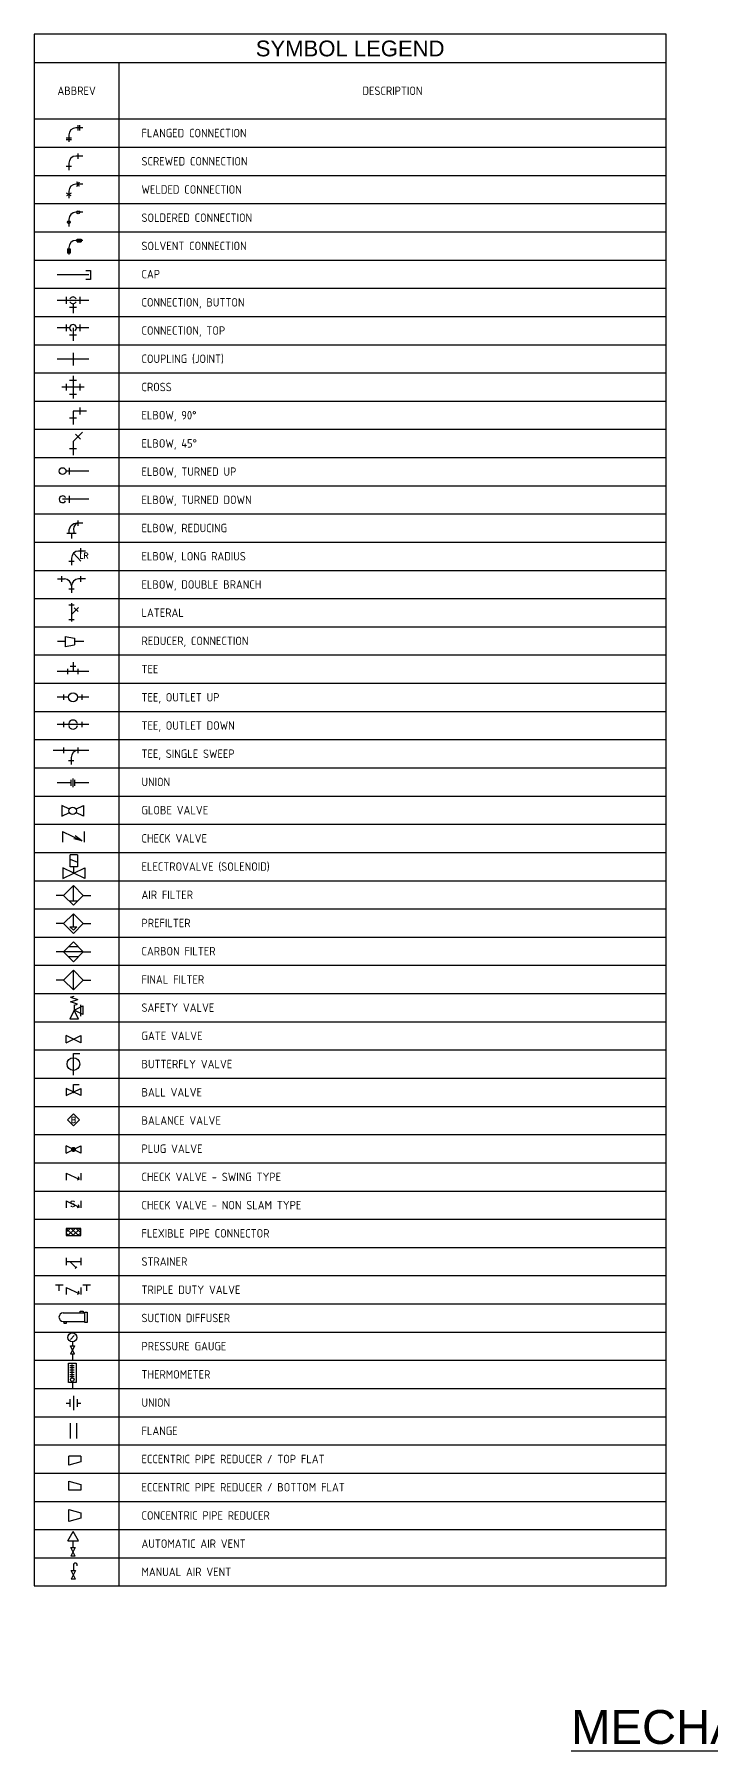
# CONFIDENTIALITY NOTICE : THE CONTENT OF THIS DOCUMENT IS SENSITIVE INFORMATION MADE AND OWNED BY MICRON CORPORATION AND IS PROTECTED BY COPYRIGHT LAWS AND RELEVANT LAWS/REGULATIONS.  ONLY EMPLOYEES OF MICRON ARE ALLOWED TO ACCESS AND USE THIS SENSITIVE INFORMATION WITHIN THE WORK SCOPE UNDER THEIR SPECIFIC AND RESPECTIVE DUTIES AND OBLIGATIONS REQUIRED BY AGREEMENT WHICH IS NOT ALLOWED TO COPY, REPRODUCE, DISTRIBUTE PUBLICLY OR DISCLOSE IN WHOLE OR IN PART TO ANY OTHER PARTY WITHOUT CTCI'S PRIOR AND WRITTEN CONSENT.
# Model space of a CAD drawing. Header units: millimetres. Extents: x 180 to 771, y 106 to 613.
# Drawn here: x 180 to 380, y 106 to 613 of the extents above; entities that cross this region are included whole.
import ezdxf
from ezdxf.enums import TextEntityAlignment as Align

# ---------------------------------------------------------------- set-up
doc = ezdxf.new("R2010")
doc.units = ezdxf.units.MM
for name, color, linetype in [('M-DETL-EQ', 6, 'Continuous'), ('M-DETL-TEXT', 3, 'Continuous'), ('M-FM-LINE2', 2, 'Continuous'), ('M-FM-LINE3', 3, 'Continuous'), ('M-FM-LINE5', 5, 'Continuous')]:
    doc.layers.add(name, color=color, linetype=linetype)
doc.styles.add('AA-TXT', font='isocp.shx', dxfattribs={"bigfont": 'chineset.shx'})
doc.styles.add('DD-TXT', font='arial.ttf')
doc.styles.add('STDTEXT', font='simplex.shx', dxfattribs={"width": 0.8, "bigfont": 'chineset.shx'})

# ---------------------------------------------------------------- blocks, each defined once
blk = doc.blocks.new('*X14')
at = {"color": 0}
for p, q in [((699.11, 213.33), (699.84, 214.06)), ((699.11, 213.86), (699.31, 214.06)), ((699.43, 213.12), (700.37, 214.06)), ((699.96, 213.12), (700.58, 213.74)), ((700.49, 213.12), (700.58, 213.21))]:
    blk.add_line(p, q, dxfattribs=at)
blk = doc.blocks.new('MA20D1')
at = {"linetype": 'ByBlock'}
for p, q in [((-0.5, -0.25), (-0.5, 0.25)), ((-0.5, -0.25), (0.5, 0.25)), ((0.5, -0.25), (-0.5, 0.25)), ((0.5, 0.25), (0.5, -0.25))]:
    blk.add_line(p, q, dxfattribs=at)
blk = doc.blocks.new('BASEVALV', base_point=(23.75, 10.688))
for p, q in [((24, 10.625), (23.75, 10.75)), ((23.75, 10.625), (24, 10.75)), ((23.75, 10.75), (23.75, 10.625)), ((24, 10.75), (24, 10.625))]:
    blk.add_line(p, q)
blk = doc.blocks.new('MA21D1')
at = {"linetype": 'ByBlock'}
for points, const_width in [([(0, 0, 1), (0, 0, 1)], 0.25), ([(-0.05, -0.03, -1.665896), (0.04, -0.03, -1.665896)], 0.072), ([(-0.05, 0.02, 1.665896), (0.04, 0.02, 1.665896)], 0.072)]:
    blk.add_lwpolyline(points, format="xyb", dxfattribs=dict(at, const_width=const_width))
at = {"linetype": 'ByBlock', "xscale": 4, "yscale": 4, "zscale": 4}
blk.add_blockref('BASEVALV', (-0.5, 0), dxfattribs=at)
blk = doc.blocks.new('MB23DA')
at = {"linetype": 'ByBlock'}
for p, q in [((-0.5, 0.25), (0.39, -0.18)), ((-0.5, 0.25), (-0.5, -0.25)), ((0.5, 0.25), (0.5, -0.25)), ((0.39, -0.18), (0.26, -0.24)), ((0.39, -0.18), (0.35, -0.02))]:
    blk.add_line(p, q, dxfattribs=at)
blk = doc.blocks.new('MC23DA')
at = {"linetype": 'ByBlock'}
for p, q in [((-0.5, 0.25), (-0.5, -0.25)), ((-0.5, 0.25), (-0.5, 0)), ((-0.5, 0), (-0.5, -0.25)), ((-0.5, 0), (0.5, 0)), ((-0.25, 0), (0.17, -0.42)), ((0.5, 0.25), (0.5, -0.25)), ((0.5, 0.25), (0.5, -0.25)), ((0.11, -0.48), (0.23, -0.36))]:
    blk.add_line(p, q, dxfattribs=at)
blk = doc.blocks.new('SQUARE', base_point=(4.37, 5.22))
for p, q in [((4.37, 4.72), (4.37, 5.72)), ((4.37, 5.72), (5.37, 5.72)), ((5.37, 5.72), (5.37, 4.72)), ((5.37, 4.72), (4.37, 4.72))]:
    blk.add_line(p, q)
blk = doc.blocks.new('ME04D1')
for p, q in [((-0.337, 0.151), (0.41, 0.151)), ((0.248, 0.154), (0.248, 0.207)), ((0.248, 0.207), (0.343, 0.207)), ((0.343, 0.207), (0.343, 0.154)), ((-0.337, -0.148), (0.41, -0.148)), ((-0.321, -0.149), (-0.321, -0.202)), ((-0.321, -0.202), (-0.226, -0.202)), ((-0.226, -0.202), (-0.226, -0.149))]:
    blk.add_line(p, q)
blk.add_arc((-0.337, 0.002), 0.149, 90, 270)
at = {"xscale": 0.07469571468716346, "yscale": 0.3585394304983846, "zscale": 0.07469571468716346}
blk.add_blockref('SQUARE', (0.41, 0.002), dxfattribs=at)
blk = doc.blocks.new('MF22DA')
at = {"linetype": 'ByBlock'}
for p, q in [((-0.5, 0), (-0.25, 0)), ((-0.25, 0.27), (-0.25, -0.27)), ((0, 0.5), (0, -0.5)), ((0.25, 0.27), (0.25, -0.27)), ((0.25, 0), (0.5, 0))]:
    blk.add_line(p, q, dxfattribs=at)

msp = doc.modelspace()

# ---------------------------------------------------------------- hatches: boundary and pattern name
at = {"layer": 'M-FM-LINE3', "linetype": 'Continuous'}
h = msp.add_hatch(dxfattribs=at)
h.set_pattern_fill('ANSI37', color=1, scale=8.333333, style=0)
h.set_pattern_definition([(45, (-241.1538, -19.0688), (-0.7365696, 0.7365696), []), (135, (-241.1538, -19.0688), (-0.7365696, -0.7365696), [])])
h.paths.add_polyline_path([(193.43, 258.51), (193.43, 260.65), (189.15, 260.65), (189.15, 258.51)])

# ---------------------------------------------------------------- linework, layer by layer
at = {"layer": 'M-FM-LINE2'}
for p, q in [((179.73, 580.03), (366.4, 580.03)), ((179.73, 571.69), (366.4, 571.69)), ((179.73, 563.36), (366.4, 563.36)), ((179.73, 555.03), (366.4, 555.03)), ((179.73, 546.69), (366.4, 546.69)), ((179.73, 538.36), (366.4, 538.36)), ((179.73, 530.03), (366.4, 530.03)), ((179.73, 521.69), (366.4, 521.69)), ((179.73, 513.36), (366.4, 513.36)), ((179.73, 505.03), (366.4, 505.03)), ((179.73, 496.69), (366.4, 496.69)), ((179.73, 488.36), (366.4, 488.36)), ((179.73, 480.03), (366.4, 480.03)), ((179.73, 471.69), (366.4, 471.69)), ((179.73, 463.36), (366.4, 463.36)), ((179.73, 455.03), (366.4, 455.03)), ((179.73, 446.69), (366.4, 446.69)), ((179.73, 438.36), (366.4, 438.36)), ((179.73, 430.03), (366.4, 430.03)), ((179.73, 421.69), (366.4, 421.69)), ((179.73, 413.36), (366.4, 413.36)), ((179.73, 405.03), (366.4, 405.03)), ((179.73, 396.69), (366.4, 396.69)), ((179.73, 388.36), (366.4, 388.36)), ((179.73, 380.03), (366.4, 380.03)), ((179.73, 371.69), (366.4, 371.69)), ((179.73, 363.36), (366.4, 363.36)), ((179.73, 355.03), (366.4, 355.03)), ((179.73, 346.69), (366.4, 346.69)), ((179.73, 338.36), (366.4, 338.36)), ((179.73, 330.03), (366.4, 330.03)), ((179.73, 321.69), (366.4, 321.69)), ((179.73, 313.36), (366.4, 313.36)), ((179.73, 305.03), (366.4, 305.03)), ((179.73, 296.69), (366.4, 296.69)), ((179.73, 288.36), (366.4, 288.36)), ((179.73, 280.03), (366.4, 280.03)), ((179.73, 271.69), (366.4, 271.69)), ((179.73, 263.36), (366.4, 263.36)), ((179.73, 255.03), (366.4, 255.03)), ((179.73, 246.69), (366.4, 246.69)), ((179.73, 238.36), (366.4, 238.36)), ((179.73, 230.03), (366.4, 230.03)), ((179.73, 221.69), (366.4, 221.69)), ((179.73, 213.36), (366.4, 213.36)), ((179.73, 205.03), (366.4, 205.03)), ((179.73, 196.69), (366.4, 196.69)), ((179.73, 188.36), (366.4, 188.36)), ((179.73, 180.03), (366.4, 180.03)), ((179.73, 171.69), (366.4, 171.69)), ((179.73, 163.36), (366.4, 163.36))]:
    msp.add_line(p, q, dxfattribs=at)
at = {"layer": 'M-FM-LINE3'}
for p, q in [((189.92, 583.64), (189.92, 581.58)), ((194.02, 585.73), (192, 585.73)), ((192.72, 584.92), (192.72, 586.54)), ((193.22, 584.92), (193.22, 586.54)), ((189.11, 582.77), (190.73, 582.77)), ((189.11, 582.33), (190.73, 582.33)), ((192.72, 576.58), (192.72, 578.2)), ((189.11, 574.44), (190.73, 574.44)), ((189.92, 575.31), (189.92, 573.25)), ((194.02, 577.39), (192, 577.39)), ((194.02, 569.1), (192, 569.1)), ((193.12, 568.4), (192.31, 569.8)), ((192.31, 568.4), (193.12, 569.8)), ((190.62, 565.65), (189.22, 566.46)), ((190.62, 566.46), (189.22, 565.65)), ((189.92, 567.01), (189.92, 564.95)), ((189.92, 558.7), (189.92, 556.64)), ((194.02, 560.78), (192, 560.78)), ((192.38, 552.1), (192.38, 552.88)), ((192.38, 552.88), (193.6, 552.88)), ((193.6, 552.88), (193.6, 552.1)), ((189.53, 549.97), (189.53, 548.75)), ((189.53, 549.97), (190.31, 549.97)), ((190.31, 548.75), (189.53, 548.75)), ((189.92, 550.41), (189.92, 548.34)), ((190.31, 549.97), (190.31, 548.75)), ((194.02, 552.49), (192, 552.49)), ((192.38, 552.1), (193.6, 552.1)), ((194.95, 543.61), (196.3, 543.61)), ((196.3, 543.61), (196.3, 540.95)), ((195.8, 542.28), (186.45, 542.28)), ((196.3, 540.95), (194.95, 540.95)), ((195.85, 534.78), (186.5, 534.78)), ((189.12, 535.78), (189.12, 533.78)), ((190.17, 532.72), (192.17, 532.72)), ((191.17, 533.78), (191.17, 530.98)), ((193.23, 535.78), (193.23, 533.78)), ((189.12, 527.64), (189.12, 525.64)), ((193.23, 527.64), (193.23, 525.64)), ((190.17, 526.64), (186.5, 526.64)), ((190.17, 524.58), (192.17, 524.58)), ((191.17, 526.64), (191.17, 522.84)), ((195.85, 526.64), (192.17, 526.64)), ((195.85, 517.4), (186.5, 517.4)), ((191.17, 519.29), (191.17, 515.5)), ((191.17, 512.45), (191.17, 505.78)), ((194.51, 509.11), (187.84, 509.11)), ((189.12, 510.11), (189.12, 508.11)), ((190.17, 511.17), (192.17, 511.17)), ((190.17, 507.05), (192.17, 507.05)), ((193.23, 510.11), (193.23, 508.11)), ((195.17, 502.09), (191.17, 502.09)), ((191.17, 502.09), (191.17, 498.09)), ((193.23, 503.09), (193.23, 501.09)), ((190.17, 500.03), (192.17, 500.03)), ((194, 495.88), (191.17, 493.05)), ((191.17, 493.05), (191.17, 489.05)), ((191.92, 495.22), (193.34, 493.8)), ((190.17, 490.99), (192.17, 490.99)), ((195.85, 484.35), (189.09, 484.35)), ((190.15, 483.35), (190.15, 485.35)), ((190.15, 475.02), (190.15, 477.02)), ((195.85, 476.02), (188.09, 476.02)), ((189.92, 466.44), (189.92, 465.99)), ((191.45, 466.44), (191.45, 465.99)), ((194.02, 468.94), (192.42, 468.94)), ((192.72, 468.13), (192.72, 469.75)), ((189.32, 465.99), (192.1, 465.99)), ((190.71, 465.99), (190.71, 464.41)), ((193.51, 459.92), (193.51, 461.54)), ((189.9, 457.77), (191.52, 457.77)), ((190.71, 458.64), (190.71, 456.58)), ((193.51, 457.77), (191.32, 460.12)), ((194.81, 460.73), (192.79, 460.73)), ((186.61, 452.49), (188.63, 452.49)), ((187.91, 451.68), (187.91, 453.3)), ((194.81, 452.49), (192.79, 452.49)), ((193.51, 451.68), (193.51, 453.3)), ((189.9, 449.54), (191.52, 449.54)), ((190.71, 450.41), (190.71, 448.34)), ((189.9, 444.81), (191.52, 444.81)), ((190.71, 445.3), (190.71, 439.93)), ((190.71, 442.03), (192.76, 444.08)), ((192.66, 442.83), (191.51, 443.97)), ((189.9, 440.54), (191.52, 440.54)), ((188.82, 433.98), (186.63, 433.98)), ((188.82, 435.51), (188.82, 432.47)), ((188.82, 435.51), (191.58, 434.98)), ((188.82, 432.54), (191.58, 433.06)), ((191.58, 434.98), (191.58, 433.06)), ((194.39, 433.98), (191.58, 433.98)), ((189.63, 424.33), (189.63, 425.95)), ((190.36, 426.68), (191.99, 426.68)), ((191.17, 427.88), (191.17, 425.14)), ((192.72, 424.33), (192.72, 425.95)), ((195.85, 425.14), (186.5, 425.14)), ((189.85, 417.55), (186.5, 417.55)), ((188.5, 416.74), (188.5, 418.36)), ((195.85, 417.55), (192.5, 417.55)), ((193.85, 416.74), (193.85, 418.36)), ((192.5, 409.49), (186.5, 409.49)), ((188.5, 408.68), (188.5, 410.3)), ((195.85, 409.49), (192.5, 409.49)), ((193.85, 408.68), (193.85, 410.3)), ((195.85, 401.84), (185.35, 401.84)), ((188.48, 401.03), (188.48, 402.66)), ((192.72, 401.03), (192.72, 402.66)), ((189.83, 398.89), (191.45, 398.89)), ((190.64, 399.76), (190.64, 397.7)), ((190.62, 392.25), (186.5, 392.25)), ((190.62, 391.37), (190.62, 393.13)), ((191.17, 391), (191.17, 393.5)), ((191.73, 391.37), (191.73, 393.13)), ((195.85, 392.25), (191.73, 392.25)), ((187.85, 385.61), (187.85, 382.39)), ((190.08, 384.49), (187.85, 385.61)), ((192.04, 384.49), (194.27, 385.61)), ((194.27, 385.61), (194.27, 382.39)), ((187.85, 382.39), (190.08, 383.51)), ((194.27, 382.39), (192.04, 383.51)), ((188.04, 377.9), (193.79, 375.11)), ((188.04, 377.9), (188.04, 374.69)), ((193.79, 375.11), (191.4, 375.74)), ((193.79, 375.11), (191.81, 376.6)), ((194.47, 377.9), (194.47, 374.69)), ((190.34, 367.44), (190.34, 370.97)), ((192.5, 370.97), (190.34, 370.97)), ((192.5, 370.97), (192.5, 367.44)), ((191.42, 365.58), (188.2, 367.19)), ((188.2, 367.19), (188.2, 363.98)), ((188.2, 363.98), (191.42, 365.58)), ((190.34, 369.68), (192.5, 368.79)), ((192.5, 367.44), (190.34, 367.44)), ((191.42, 365.58), (191.42, 367.44)), ((191.42, 365.58), (194.63, 367.19)), ((194.63, 363.98), (191.42, 365.58)), ((194.63, 367.19), (194.63, 363.98)), ((188.37, 359.01), (191.29, 361.93)), ((191.29, 357.36), (191.29, 361.93)), ((191.29, 361.93), (194.21, 359.01)), ((188.37, 359.01), (186.18, 359.01)), ((188.37, 359.01), (191.29, 356.1)), ((190.03, 357.36), (192.55, 357.36)), ((191.29, 356.1), (194.21, 359.01)), ((194.21, 359.01), (196.4, 359.01)), ((188.37, 350.68), (186.18, 350.68)), ((188.37, 350.68), (191.29, 353.59)), ((188.37, 350.68), (191.29, 347.76)), ((191.29, 349.74), (191.29, 353.59)), ((191.29, 353.59), (194.21, 350.68)), ((191.29, 347.76), (194.21, 350.68)), ((194.21, 350.68), (196.4, 350.68)), ((188.37, 342.34), (191.29, 345.26)), ((190.26, 349.74), (191.29, 348.71)), ((190.26, 349.74), (192.32, 349.74)), ((191.29, 348.71), (192.32, 349.74)), ((191.29, 345.26), (194.21, 342.34)), ((194.21, 342.34), (186.18, 342.34)), ((188.37, 342.34), (191.29, 339.43)), ((192.75, 343.8), (189.83, 343.8)), ((192.75, 340.88), (189.83, 340.88)), ((191.29, 339.43), (194.21, 342.34)), ((194.21, 342.34), (196.4, 342.34)), ((188.37, 334.01), (191.29, 336.92)), ((191.29, 336.92), (194.21, 334.01)), ((191.29, 331.09), (191.29, 336.92)), ((188.37, 334.01), (186.18, 334.01)), ((188.37, 334.01), (191.29, 331.09)), ((191.29, 331.09), (194.21, 334.01)), ((194.21, 334.01), (196.4, 334.01)), ((191.47, 325.08), (190.19, 322.5)), ((190.46, 328.97), (191.46, 329.27)), ((190.46, 328.97), (192.62, 328.29)), ((190.46, 327.6), (192.62, 328.29)), ((192.48, 326.9), (190.46, 327.6)), ((191.47, 326.6), (192.48, 326.9)), ((191.47, 326.6), (191.47, 325.08)), ((191.47, 325.08), (194.05, 326.36)), ((192.76, 322.5), (191.47, 325.08)), ((194.05, 323.79), (191.47, 325.08)), ((193.41, 326.68), (193.41, 323.36)), ((194.05, 326.36), (194.05, 323.79)), ((192.76, 322.5), (190.19, 322.5)), ((191.29, 312.29), (193.16, 312.29)), ((191.29, 305.92), (191.29, 312.29)), ((191.29, 300.96), (191.29, 303.17)), ((191.29, 303.17), (192.95, 303.17)), ((189.54, 292.71), (191.29, 294.46)), ((191.29, 294.46), (193.04, 292.71)), ((189.54, 292.71), (191.29, 290.96)), ((193.04, 292.71), (191.29, 290.96)), ((189.15, 282.92), (193.43, 285.06)), ((193.43, 282.92), (189.15, 285.06)), ((189.15, 282.92), (189.15, 285.06)), ((193.43, 285.06), (193.43, 282.92)), ((189.15, 268.83), (189.15, 266.68)), ((189.15, 268.83), (189.15, 267.75)), ((189.15, 268.83), (192.98, 266.96)), ((193.43, 268.83), (193.43, 266.68)), ((193.43, 268.83), (193.43, 266.68)), ((189.15, 267.75), (189.15, 266.68)), ((192.98, 266.96), (192.41, 266.71)), ((192.98, 266.96), (192.8, 267.65)), ((185.99, 244), (188.24, 244)), ((187.11, 242.16), (187.11, 244)), ((194.09, 244), (196.34, 244)), ((195.22, 242.16), (195.22, 244)), ((190.42, 227.88), (191.55, 229.02)), ((190.98, 227.14), (190.98, 225.96)), ((190.98, 223.54), (190.98, 221.83)), ((189.85, 220.82), (192.11, 220.82)), ((189.85, 215.12), (189.85, 220.82)), ((192.11, 220.82), (192.11, 215.12)), ((192.11, 215.12), (189.85, 215.12)), ((190.98, 215.12), (190.98, 213.42)), ((190.35, 203.08), (190.35, 198.64)), ((192.15, 203.08), (192.15, 198.64)), ((189.95, 190.74), (189.95, 193.35)), ((193.52, 193.35), (189.95, 193.35)), ((193.52, 193.35), (193.52, 191.71)), ((193.52, 191.71), (189.95, 190.74)), ((189.95, 183.37), (189.95, 185.98)), ((189.95, 185.98), (193.52, 185.01)), ((193.52, 183.37), (189.95, 183.37)), ((193.52, 185.01), (193.52, 183.37)), ((189.61, 168.32), (191.21, 171.1)), ((189.61, 168.32), (192.82, 168.32)), ((191.17, 166.37), (191.17, 168.32)), ((192.82, 168.32), (191.21, 171.1)), ((191.29, 161.24), (191.29, 159.57))]:
    msp.add_line(p, q, dxfattribs=at)
at = {"layer": 'M-FM-LINE3', "color": 1}
for p, q in [((190.26, 220.17), (191.54, 220.17)), ((190.26, 219.54), (191.54, 219.54)), ((190.26, 218.9), (191.54, 218.9)), ((190.26, 218.22), (191.54, 218.22)), ((190.9, 216.51), (190.9, 220.48)), ((190.26, 217.54), (191.54, 217.54)), ((190.26, 216.9), (191.54, 216.9)), ((190.93, 216.51), (190.9, 216.51))]:
    msp.add_line(p, q, dxfattribs=at)
at = {"layer": 'M-FM-LINE3'}
msp.add_lwpolyline([(191.32, 460.12, 0, 0.233, 0), (191.8, 459.6, 0, 0.233, 0)], format="xyseb", dxfattribs=at)
at = {"layer": 'M-FM-LINE3', "const_width": 0.75}
msp.add_lwpolyline([(190.92, 283.99, 1), (191.67, 283.99, 1)], format="xyb", close=True, dxfattribs=at)
at = {"layer": 'M-FM-LINE3'}
for points in [[(193.43, 258.51), (193.43, 260.65), (189.15, 260.65), (189.15, 258.51)], [(189.95, 177.65), (193.52, 176.68), (193.52, 175.04), (189.95, 174.07)]]:
    msp.add_lwpolyline(points, close=True, dxfattribs=at)
for centre, radius in [((189.92, 557.83), 0.422), ((192.72, 560.78), 0.422), ((188.09, 484.35), 1), ((191.17, 417.55), 1.33), ((191.06, 384), 1.1), ((191.29, 309.21), 1.87), ((190.98, 228.45), 1.31)]:
    msp.add_circle(centre, radius, dxfattribs=at)
at = {"layer": 'M-FM-LINE3', "color": 1}
msp.add_circle((190.93, 215.98), 0.529, dxfattribs=at)
at = {"layer": 'M-FM-LINE3'}
for centre, radius, start, end in [((192, 583.64), 2.08, 90, 180), ((192, 575.31), 2.08, 90, 180), ((192, 567.01), 2.08, 90, 180), ((192, 558.7), 2.08, 90, 180), ((192, 550.41), 2.08, 90, 180), ((191.17, 534.78), 1, 24.3282, 155.6718), ((191.17, 534.78), 1, 204.3282, 335.6718), ((191.17, 526.64), 1, 300, 240), ((188.09, 476.02), 1, 30, 330), ((192.42, 466.44), 2.5, 90, 180), ((193.29, 467.17), 1.98, 116.231, 201.6361), ((192.79, 458.64), 2.08, 90, 180), ((188.63, 450.41), 2.08, 0, 90), ((192.79, 450.41), 2.08, 90, 180), ((191.17, 409.49), 1.33, 14.3738, 165.6262), ((191.17, 409.49), 1.33, 194.3738, 345.6262), ((192.72, 399.76), 2.08, 90, 180), ((191.86, 161.24), 0.572, 328.9149, 180)]:
    msp.add_arc(centre, radius, start, end, dxfattribs=at)
at = {"layer": 'M-FM-LINE5'}
for p, q in [((366.4, 613.36), (179.73, 613.36)), ((179.73, 613.36), (179.73, 155.03)), ((366.4, 155.03), (366.4, 613.36)), ((179.73, 605.03), (366.4, 605.03)), ((204.73, 605.03), (204.73, 155.03)), ((179.73, 588.36), (366.4, 588.36)), ((179.73, 155.03), (366.4, 155.03))]:
    msp.add_line(p, q, dxfattribs=at)

# ---------------------------------------------------------------- block references
at = {"layer": 'M-FM-LINE3', "color": 22, "xscale": 0.8333333333333712, "yscale": 0.8333333333333712, "zscale": 0.8333333333333712}
msp.add_blockref('*X14', (-390.22, 374.5), dxfattribs=at)
at = {"layer": 'M-FM-LINE3', "color": 22, "xscale": 0.8333333333333712, "yscale": 0.8333333333333712, "zscale": 0.8333333333333712, "rotation": 270}
msp.add_blockref('*X14', (11.93, 1132.57), dxfattribs=at)
at = {"layer": 'M-FM-LINE3'}
for name, p, xscale, yscale, zscale, rotation in [('MA20D1', (191.29, 316.52), 4.286250000000002, 4.286250000000002, 4.286250000000002, 3.059393497224794e-06), ('MA21D1', (191.29, 300.96), 4.286250000000002, 4.286250000000002, 4.286250000000002, 3.059393497224794e-06), ('MA20D1', (190.98, 224.75), 2.41947427062451, 2.41947427062451, 2.41947427062451, 90.00000382424236), ('MF22DA', (191.29, 209.06), 4.286250000000002, 4.286250000000002, 4.286250000000002, 3.059393497224794e-06), ('MA20D1', (191.17, 165.08), 2.571749999999952, 2.571749999999952, 2.571749999999952, 90.00000076484787), ('MA20D1', (191.29, 158.28), 2.571749999999952, 2.571749999999952, 2.571749999999952, 90.00000076484787)]:
    msp.add_blockref(name, p, dxfattribs=dict(at, xscale=xscale, yscale=yscale, zscale=zscale, rotation=rotation))
for name, p, xscale, yscale, zscale in [('MB23DA', (191.29, 275.93), 4.286249999999995, 4.286249999999995, 4.286249999999995), ('MC23DA', (191.29, 250.88), 4.286249999999995, 4.286249999999995, 4.286249999999995), ('MB23DA', (191.29, 242.16), 4.286249999999995, 4.286249999999995, 4.286249999999995), ('ME04D1', (191.19, 234.4), 8.572499999999991, 8.572499999999991, 8.572499999999991)]:
    msp.add_blockref(name, p, dxfattribs=dict(at, xscale=xscale, yscale=yscale, zscale=zscale))

# ---------------------------------------------------------------- texts
at = {"layer": 'M-DETL-EQ', "style": 'DD-TXT'}
for s, height, p in [('SYMBOL LEGEND', 4.6667, (273.06, 609.19)), ('%%uMECHANICAL SYSTEM-SYMBOL LEGENDS', 10, (481.56, 113.38))]:
    msp.add_text(s, height=height, dxfattribs=at).set_placement(p, align=Align.MIDDLE)
at = {"layer": 'M-DETL-TEXT', "style": 'AA-TXT'}
for s, p in [('ABBREV', (192.23, 596.69)), ('DESCRIPTION', (285.56, 596.69))]:
    msp.add_text(s, height=2.5, dxfattribs=at).set_placement(p, align=Align.MIDDLE)
for s, p in [('FLANGED CONNECTION', (211.4, 584.19)), ('SCREWED CONNECTION', (211.4, 575.86)), ('WELDED CONNECTION', (211.4, 567.53)), ('SOLDERED CONNECTION', (211.4, 559.19)), ('SOLVENT CONNECTION', (211.4, 550.86)), ('CAP', (211.4, 542.53)), ('CONNECTION, BUTTON', (211.4, 534.19)), ('CONNECTION, TOP', (211.4, 525.86)), ('COUPLING (JOINT)', (211.4, 517.53)), ('CROSS', (211.4, 509.19)), ('ELBOW, 90%%D', (211.4, 500.86)), ('ELBOW, 45%%D', (211.4, 492.53)), ('ELBOW, TURNED UP', (211.4, 484.19)), ('ELBOW, TURNED DOWN', (211.4, 475.86)), ('ELBOW, REDUCING', (211.4, 467.53)), ('ELBOW, LONG RADIUS', (211.4, 459.19)), ('ELBOW, DOUBLE BRANCH', (211.4, 450.86)), ('LATERAL', (211.4, 442.53)), ('REDUCER, CONNECTION', (211.4, 434.19)), ('TEE', (211.4, 425.86)), ('TEE, OUTLET UP', (211.4, 417.53)), ('TEE, OUTLET DOWN', (211.4, 409.19)), ('TEE, SINGLE SWEEP', (211.4, 400.86)), ('UNION', (211.4, 392.53)), ('GLOBE VALVE', (211.4, 384.19)), ('CHECK VALVE', (211.4, 375.86)), ('ELECTROVALVE (SOLENOID)', (211.4, 367.53)), ('AIR FILTER', (211.4, 359.19)), ('PREFILTER', (211.4, 350.86)), ('CARBON FILTER', (211.4, 342.53)), ('FINAL FILTER', (211.4, 334.19)), ('SAFETY VALVE', (211.4, 325.86)), ('GATE VALVE', (211.4, 317.53)), ('BUTTERFLY VALVE', (211.4, 309.19)), ('BALL VALVE', (211.4, 300.86)), ('BALANCE VALVE', (211.4, 292.53)), ('PLUG VALVE', (211.4, 284.19)), ('CHECK VALVE - SWING TYPE', (211.4, 275.86)), ('CHECK VALVE - NON SLAM TYPE', (211.4, 267.53)), ('FLEXIBLE PIPE CONNECTOR', (211.4, 259.19)), ('STRAINER', (211.4, 250.86)), ('TRIPLE DUTY VALVE', (211.4, 242.53)), ('SUCTION DIFFUSER', (211.4, 234.19)), ('PRESSURE GAUGE', (211.4, 225.86)), ('THERMOMETER', (211.4, 217.53)), ('UNION', (211.4, 209.19)), ('FLANGE', (211.4, 200.86)), ('ECCENTRIC PIPE REDUCER / TOP FLAT', (211.4, 192.53)), ('ECCENTRIC PIPE REDUCER / BOTTOM FLAT', (211.4, 184.19)), ('CONCENTRIC PIPE REDUCER', (211.4, 175.86)), ('AUTOMATIC AIR VENT ', (211.4, 167.53)), ('MANUAL AIR VENT', (211.4, 159.19))]:
    msp.add_text(s, height=2.5, dxfattribs=at).set_placement(p, align=Align.MIDDLE_LEFT)
at = {"layer": 'M-FM-LINE3', "style": 'STDTEXT'}
msp.add_text('LR', height=1.667, dxfattribs=at).set_placement((193.06, 458.56))
for s, p in [('B', (191.29, 292.71)), ('S', (191.06, 267.9))]:
    msp.add_text(s, height=1.67, dxfattribs=at).set_placement(p, align=Align.MIDDLE)

doc.saveas('drawing.dxf')
